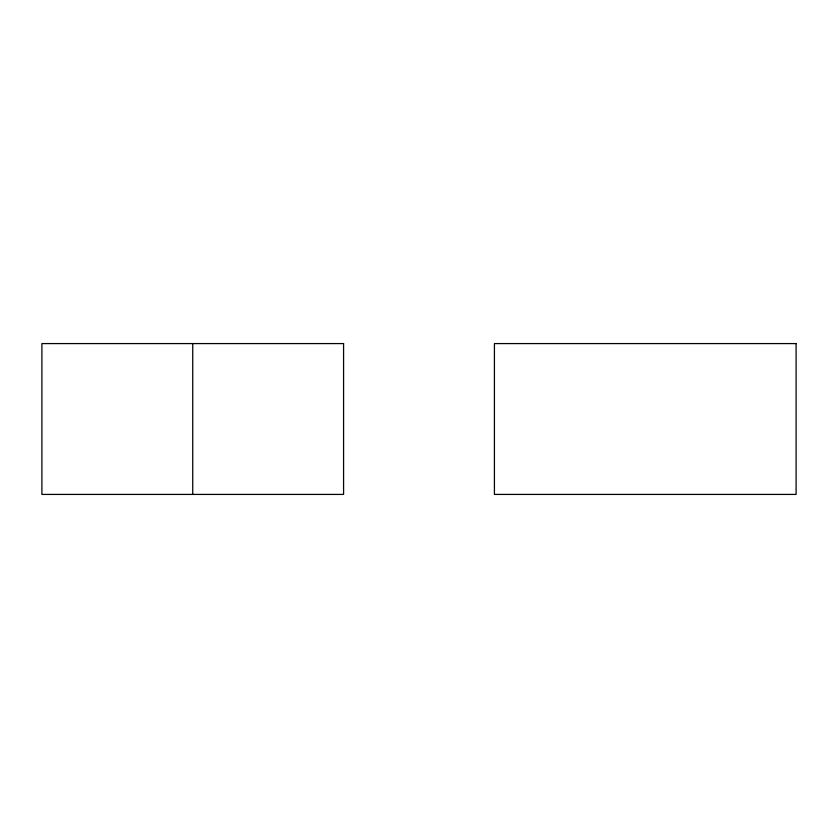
<?xml version="1.0" encoding="UTF-8"?>
<svg xmlns="http://www.w3.org/2000/svg" width="838" height="838" viewBox="0 0 838 838"><rect width="100%" height="100%" fill="white"/><g stroke="black" fill="none" stroke-linecap="round" stroke-linejoin="round"><path stroke-width="1.26" d="M192.74 343.58L192.74 494.42M343.58 343.58L41.9 343.58L41.9 494.42L343.58 494.42L343.58 343.58M796.1 343.58L494.42 343.58L494.42 494.42L796.1 494.42L796.1 343.58"/></g></svg>
